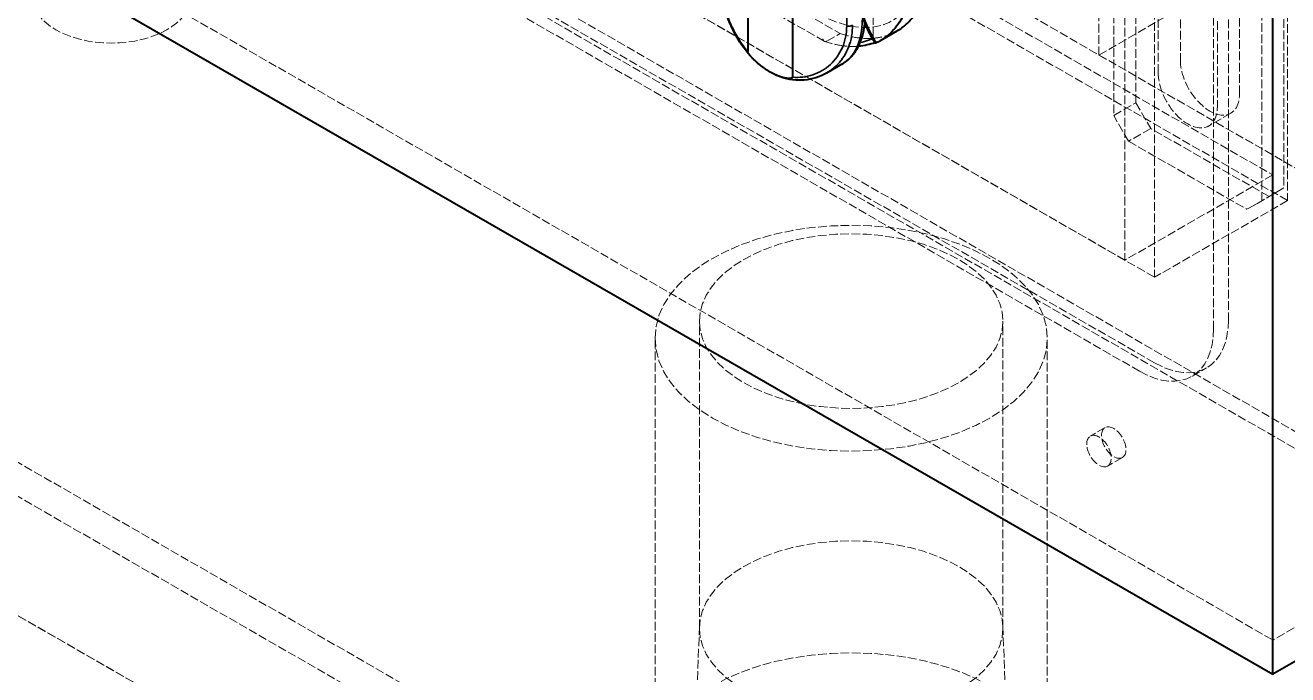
# Model space of a CAD drawing. Header units: millimetres. Extents: x 0 to 2378, y 0 to 1682.
# Drawn here: x 2143.32 to 2191.6, y 1396.14 to 1420.99 of the extents above; entities that cross this region are included whole.
import ezdxf

# ---------------------------------------------------------------- set-up
doc = ezdxf.new("R2010")
doc.units = ezdxf.units.MM
doc.header["$LTSCALE"] = 2
doc.linetypes.add('DASHED', pattern=[0.2067, 0.1654, -0.0413])
for name, color, linetype, lineweight, true_color in [('가려진 것(ISO)', 2, 'DASHED', 18, 0xffff00), ('가시적인 것(ISO)', 3, 'Continuous', 40, 0x00ff00), ('가시적인 좁은 것(ISO)', 3, 'Continuous', 35, 0x00ff00)]:
    doc.layers.add(name, color=color, linetype=linetype, lineweight=lineweight, true_color=true_color)

msp = doc.modelspace()

# ---------------------------------------------------------------- linework, layer by layer
at = {"layer": '가려진 것(ISO)'}
for p, q in [((2191.5899, 1464.9666), (2191.5899, 1414.2787)), ((2186.4987, 1462.0348), (2186.4987, 1411.3469)), ((2185.3673, 1461.3808), (2185.3673, 1412.0009)), ((2189.3271, 1460.406), (2189.3271, 1409.7181)), ((2188.7614, 1460.0803), (2188.7614, 1409.3924)), ((2191.5899, 1414.2787), (2119.1821, 1455.9755)), ((2185.3673, 1412.0009), (2114.091, 1453.0463)), ((2186.4987, 1411.3469), (2114.091, 1453.0437)), ((2111.8282, 1451.5456), (2194.7011, 1403.8223)), ((2198.9438, 1400.7251), (2111.2625, 1451.2174)), ((2186.4987, 1408.0767), (2114.091, 1449.7736)), ((2185.933, 1407.751), (2113.5253, 1449.4478)), ((2104.4743, 1447.3108), (2191.0242, 1397.4701)), ((2152.2747, 1438.3355), (2271.9172, 1369.438)), ((2163.2594, 1431.2472), (2191.0242, 1415.2585)), ((2185.7916, 1418.0193), (2185.7916, 1426.1948)), ((2184.9431, 1425.7061), (2184.9431, 1417.5307)), ((2184.3774, 1419.8463), (2184.3774, 1424.7516)), ((2175.7453, 1420.5722), (2175.7453, 1424.1815)), ((2184.3774, 1419.8463), (2189.7514, 1422.941)), ((2187.4886, 1422.9284), (2187.4886, 1419.6582)), ((2191.4484, 1422.9372), (2191.4484, 1414.7617)), ((2186.6401, 1419.1695), (2186.6401, 1422.4397)), ((2190.5999, 1414.2731), (2190.5999, 1422.4486)), ((2172.7808, 1421.6467), (2174.4779, 1420.6695)), ((2189.7514, 1418.3551), (2189.7514, 1421.6253)), ((2173.8736, 1420.3739), (2172.1848, 1421.3464)), ((2188.9028, 1421.1367), (2188.9028, 1417.8665)), ((2173.9775, 1420.3813), (2174.4779, 1420.6695)), ((2184.3774, 1419.8463), (2240.9459, 1387.2706)), ((2224.9653, 1357.0908), (2116.6365, 1419.4732)), ((2224.9653, 1355.7853), (2115.5052, 1418.8191)), ((2184.9431, 1417.5307), (2185.7916, 1418.0193)), ((2185.7916, 1418.0193), (2186.3573, 1417.0395)), ((2185.5087, 1416.5509), (2184.9431, 1417.5307)), ((2189.4185, 1417.6201), (2188.5699, 1417.1315)), ((2186.3573, 1417.0395), (2185.5087, 1416.5509)), ((2190.8827, 1414.4334), (2186.3573, 1417.0395)), ((2219.8741, 1354.159), (2111.5454, 1416.5414)), ((2221.0055, 1353.505), (2111.5454, 1416.5389)), ((2185.5087, 1416.5509), (2190.0342, 1413.9448)), ((2191.0242, 1415.2585), (2185.3673, 1412.0009)), ((2190.0342, 1413.9448), (2190.8827, 1414.4334)), ((2191.4484, 1414.7617), (2190.5999, 1414.2731)), ((2190.8827, 1414.4334), (2191.4484, 1414.7617)), ((2191.5899, 1414.2787), (2186.4987, 1411.3469)), ((2190.5999, 1414.2731), (2190.0342, 1413.9448)), ((2169.1021, 1397.9263), (2169.1021, 1409.6689)), ((2180.7021, 1397.9263), (2180.7021, 1409.6689)), ((2167.4021, 1392.664), (2167.4021, 1409.0149)), ((2182.4021, 1392.664), (2182.4021, 1409.0149)), ((2187.9291, 1407.5548), (2188.4948, 1407.8806)), ((2184.6137, 1405.595), (2184.048, 1405.2693)), ((2185.2724, 1404.4511), (2184.7067, 1404.1254)), ((2197.8124, 1401.3791), (2191.0242, 1397.4701)), ((2169.1035, 1397.9999), (2168.9024, 1392.74)), ((2180.7007, 1397.9999), (2180.9018, 1392.74))]:
    msp.add_line(p, q, dxfattribs=at)
for centre, major_axis, ratio, start_param, end_param in [((2173.6293, 1426.1317), (2.8601, -4.9667), 0.5780931, 3.8948172, 7.1046245), ((2175.8346, 1420.5318), (-0.0197, 0.2179), 0.3998198, 1.3482284, 1.7535099), ((2188.62, 1419.0067), (0.7985, -1.3865), 0.5780931, 3.9289245, 7.0705172), ((2187.7715, 1418.518), (0.7985, -1.3865), 0.5780931, 3.9289245, 7.0705172), ((2186.4987, 1411.3469), (1.9961, -3.4663), 0.5780931, 5.4997209, 7.0705172), ((2185.933, 1411.0211), (1.9961, -3.4663), 0.5780931, 5.4997209, 7.0705172)]:
    msp.add_ellipse(centre, major_axis=major_axis, ratio=ratio, start_param=start_param, end_param=end_param, dxfattribs=at)
for centre, major_axis, ratio in [((2146.6179, 1422.0325), (-3, 0), 0.5758617), ((2174.9021, 1409.0149), (-7.5, 0), 0.5758617), ((2174.9021, 1409.6689), (-5.8, 0), 0.5758617), ((2184.9431, 1405.0231), (0.3294, -0.5719), 0.5780931), ((2184.3774, 1404.6973), (0.3294, -0.5719), 0.5780931), ((2174.9021, 1397.9263), (-5.8, 0), 0.5758617), ((2174.9021, 1392.664), (-7.5, 0), 0.5758617)]:
    msp.add_ellipse(centre, major_axis=major_axis, ratio=ratio, dxfattribs=at)
for points, knots in [([(2174.4779, 1420.6695), (2174.6992, 1420.5937), (2175.1013, 1420.4951), (2175.6379, 1420.4663), (2176.0895, 1420.5271), (2176.4174, 1420.6383), (2176.5966, 1420.7304), (2176.6525, 1420.7626)], [0, 0, 0, 0, 0.11611865, 0.21398842, 0.30203802, 0.38799895, 0.42857124, 0.42857124, 0.42857124, 0.42857124]), ([(2173.8218, 1420.4716), (2173.8218, 1420.4712), (2173.8219, 1420.4708), (2173.824, 1420.4477), (2173.8297, 1420.4275), (2173.8475, 1420.3946), (2173.8593, 1420.3821), (2173.8876, 1420.3657), (2173.9039, 1420.3621), (2173.9307, 1420.3637), (2173.9403, 1420.3656), (2173.9592, 1420.3719), (2173.9684, 1420.376), (2173.9775, 1420.3813)], [-0.000365871, -0.000365871, -0.000365871, -0.000365871, 0, 0, 0.019901046, 0.019901046, 0.039258889, 0.039258889, 0.058579585, 0.058579585, 0.068886192, 0.068886192, 0.078580299, 0.078580299, 0.078580299, 0.078580299]), ([(2175.1858, 1420.1826), (2175.0265, 1420.17), (2174.8627, 1420.1717), (2174.6621, 1420.191), (2174.6275, 1420.195), (2174.5928, 1420.1995)], [0.27895084, 0.27895084, 0.27895084, 0.27895084, 0.46283824, 0.46283824, 0.50090212, 0.50090212, 0.50090212, 0.50090212]), ([(2175.7525, 1420.4845), (2175.7573, 1420.4556), (2175.7673, 1420.4287), (2175.7945, 1420.3762), (2175.8081, 1420.3597), (2175.8289, 1420.3406), (2175.8392, 1420.3355), (2175.8557, 1420.3347), (2175.8614, 1420.3355), (2175.8736, 1420.3394), (2175.8799, 1420.3423), (2175.887, 1420.3464)], [0.000001, 0.000001, 0.000001, 0.000001, 0.02448974, 0.02448974, 0.0544278, 0.0544278, 0.08463518, 0.08463518, 0.09880659, 0.09880659, 0.11135374, 0.11135374, 0.11135374, 0.11135374]), ([(2175.887, 1420.3464), (2175.8735, 1420.3385), (2175.8617, 1420.331), (2175.8476, 1420.3214), (2175.8437, 1420.3185), (2175.8356, 1420.3122), (2175.8325, 1420.3093), (2175.8304, 1420.3063), (2175.8302, 1420.3055), (2175.8305, 1420.305)], [0.000001834, 0.000001834, 0.000001834, 0.000001834, 0.015415401, 0.015415401, 0.02328266, 0.02328266, 0.035523841, 0.035523841, 0.042254862, 0.042254862, 0.042254862, 0.042254862])]:
    msp.add_open_spline(points, degree=3, knots=knots, dxfattribs=at)
for points in [[(2174.5928, 1420.1995), (2174.3626, 1420.2296), (2174.1261, 1420.2861), (2173.8877, 1420.3675)], [(2175.8725, 1420.3392), (2175.8553, 1420.3324), (2175.838, 1420.3257), (2175.8206, 1420.3193)], [(2173.9566, 1419.1544), (2173.9566, 1419.1544), (2173.9566, 1419.1544), (2173.9566, 1419.1544)], [(2173.9566, 1419.1544), (2173.9566, 1419.1544), (2173.9566, 1419.1544), (2173.9566, 1419.1544)]]:
    msp.add_open_spline(points, degree=3, dxfattribs=at)
at = {"layer": '가시적인 것(ISO)'}
for p, q in [((2191.0242, 1396.1645), (2191.0242, 1464.8385)), ((2103.3429, 1446.6568), (2191.0242, 1396.1645)), ((2170.9453, 1427.3559), (2170.9453, 1419.9824)), ((2172.6554, 1426.3711), (2172.6554, 1418.9977)), ((2176.6525, 1420.7626), (2176.0107, 1420.393)), ((2174.5511, 1419.4967), (2173.9566, 1419.1544)), ((2198.9438, 1400.7251), (2191.0242, 1396.1645))]:
    msp.add_line(p, q, dxfattribs=at)
for points, knots in [([(2171.2422, 1419.6119), (2170.9927, 1419.8476), (2170.7672, 1420.1364), (2170.3833, 1420.7741), (2170.2205, 1421.1309), (2169.9561, 1421.8775), (2169.8534, 1422.2778), (2169.7151, 1423.0407), (2169.676, 1423.4136), (2169.6646, 1423.8068), (2169.6637, 1423.8626), (2169.6637, 1423.9175)], [0, 0, 0, 0, 0.2898076, 0.2898076, 0.5816527, 0.5816527, 0.8845661, 0.8845661, 1.1797636, 1.1797636, 1.2294737, 1.2294737, 1.2294737, 1.2294737]), ([(2174.9599, 1423.5286), (2174.9611, 1423.2712), (2174.9737, 1423.0202), (2175.0221, 1422.5338), (2175.0578, 1422.2982), (2175.152, 1421.8451), (2175.2106, 1421.6275), (2175.35, 1421.2125), (2175.431, 1421.0151), (2175.6146, 1420.6427), (2175.7174, 1420.4677), (2175.8305, 1420.305)], [0.00509329, 0.00509329, 0.00509329, 0.00509329, 0.10830819, 0.10830819, 0.2115231, 0.2115231, 0.314738, 0.314738, 0.4179529, 0.4179529, 0.52116781, 0.52116781, 0.52116781, 0.52116781]), ([(2177.2691, 1423.1345), (2177.268, 1422.9648), (2177.2593, 1422.7994), (2177.2267, 1422.4794), (2177.2029, 1422.3248), (2177.1088, 1421.8792), (2177.0165, 1421.6076), (2176.7753, 1421.1238), (2176.6272, 1420.9132), (2176.2806, 1420.5606), (2176.083, 1420.4198), (2175.8645, 1420.3166)], [-1.2507899, -1.2507899, -1.2507899, -1.2507899, -1.0946869, -1.0946869, -0.9384539, -0.9384539, -0.625614, -0.625614, -0.3128247, -0.3128247, -0.0000009, -0.0000009, -0.0000009, -0.0000009]), ([(2176.6525, 1420.7626), (2176.7181, 1420.8004), (2176.8991, 1420.9186), (2177.1665, 1421.1611), (2177.4308, 1421.5156), (2177.6403, 1421.9323), (2177.7931, 1422.406), (2177.887, 1422.9305), (2177.9096, 1423.3092), (2177.9109, 1423.5041)], [0.42857124, 0.42857124, 0.42857124, 0.42857124, 0.47615982, 0.56428185, 0.65167954, 0.73872097, 0.8258694, 0.91296247, 1, 1, 1, 1]), ([(2174.5511, 1419.4967), (2174.6694, 1419.5648), (2174.7782, 1419.6491), (2174.9712, 1419.8441), (2175.0554, 1419.9547), (2175.1979, 1420.1951), (2175.2564, 1420.3251), (2175.3486, 1420.5994), (2175.3825, 1420.7439), (2175.4123, 1420.9436), (2175.4185, 1420.9939), (2175.4234, 1421.0448)], [5.49585344, 5.49585344, 5.49585344, 5.49585344, 5.65331981, 5.65331981, 5.81078618, 5.81078618, 5.96825256, 5.96825256, 6.12571893, 6.12571893, 6.17787012, 6.17787012, 6.17787012, 6.17787012]), ([(2175.8305, 1420.305), (2175.8311, 1420.3042), (2175.8333, 1420.3043), (2175.8431, 1420.307), (2175.8525, 1420.3109), (2175.8645, 1420.3166)], [0.042254862, 0.042254862, 0.042254862, 0.042254862, 0.053895909, 0.053895909, 0.071218311, 0.071218311, 0.071218311, 0.071218311]), ([(2173.9566, 1419.1544), (2173.701, 1419.0072), (2173.4097, 1418.915), (2172.8216, 1418.8647), (2172.5181, 1418.9021), (2172.1573, 1419.0249), (2172.0872, 1419.0525), (2172.018, 1419.0836)], [0.0000073, 0.0000073, 0.0000073, 0.0000073, 0.29538401, 0.29538401, 0.58144724, 0.58144724, 0.65096267, 0.65096267, 0.65096267, 0.65096267])]:
    msp.add_open_spline(points, degree=3, knots=knots, dxfattribs=at)
for points in [[(2174.5928, 1420.1995), (2174.5928, 1420.1995), (2174.5928, 1420.1995), (2174.5928, 1420.1995)], [(2175.8206, 1420.3193), (2175.6215, 1420.2458), (2175.408, 1420.2003), (2175.1858, 1420.1826)], [(2172.6554, 1418.9977), (2172.6554, 1418.9924), (2172.6523, 1418.9842), (2172.6441, 1418.9753), (2172.6341, 1418.9688), (2172.6223, 1418.9634), (2172.6088, 1418.959), (2172.5934, 1418.9554), (2172.576, 1418.9527), (2172.5562, 1418.9507), (2172.5344, 1418.9498), (2172.5103, 1418.9499), (2172.4835, 1418.9511), (2172.4542, 1418.9536), (2172.4226, 1418.9576), (2172.3886, 1418.963), (2172.3524, 1418.9701), (2172.3143, 1418.9789), (2172.2742, 1418.9894), (2172.2324, 1419.0016), (2172.1889, 1419.0157), (2172.144, 1419.0317), (2172.0979, 1419.0494), (2172.0506, 1419.069), (2172.0024, 1419.0904), (2171.9536, 1419.1135), (2171.9043, 1419.1383), (2171.8546, 1419.1647), (2171.805, 1419.1924), (2171.7553, 1419.2216), (2171.7055, 1419.2522), (2171.6559, 1419.2842), (2171.6067, 1419.3174), (2171.5581, 1419.3515), (2171.5103, 1419.3865), (2171.4635, 1419.4221), (2171.418, 1419.4582), (2171.3739, 1419.4945), (2171.3314, 1419.5308), (2171.2906, 1419.567), (2171.2518, 1419.6026), (2171.215, 1419.6377), (2171.1805, 1419.6718), (2171.1483, 1419.7048), (2171.1185, 1419.7365), (2171.0913, 1419.7665), (2171.0669, 1419.7945), (2171.0449, 1419.8209), (2171.025, 1419.8457), (2171.0074, 1419.8688), (2170.9919, 1419.8902), (2170.9784, 1419.9101), (2170.9667, 1419.929), (2170.9567, 1419.9471), (2170.9484, 1419.9655), (2170.9453, 1419.9773), (2170.9453, 1419.9824)]]:
    msp.add_open_spline(points, degree=3, dxfattribs=at)
at = {"layer": '가시적인 좁은 것(ISO)'}
msp.add_line((2174.7306, 1420.9624), (2174.7312, 1449.8542), dxfattribs=at)
for centre, major_axis, start_param, end_param in [((2181.5108, 1427.2305), (-4.5691, -7.9343), 5.5009467, 6.0071089), ((2172.7047, 1422.7031), (1.8464, -3.2064), 0, 0.7873319)]:
    msp.add_ellipse(centre, major_axis=major_axis, ratio=0.5780931, start_param=start_param, end_param=end_param, dxfattribs=at)
for points, knots in [([(2169.6817, 1423.8697), (2169.6817, 1423.7048), (2169.6894, 1423.5318), (2169.7053, 1423.3492), (2169.7211, 1423.1667), (2169.7451, 1422.9747), (2169.7781, 1422.7771), (2169.811, 1422.5795), (2169.8529, 1422.3763), (2169.904, 1422.1728), (2169.955, 1421.9692), (2170.0154, 1421.7653), (2170.0846, 1421.5663), (2170.1538, 1421.3673), (2170.232, 1421.1732), (2170.3189, 1420.9869), (2170.4059, 1420.8006), (2170.5017, 1420.6221), (2170.6059, 1420.4542), (2170.7102, 1420.2863), (2170.8227, 1420.129), (2170.9453, 1419.9824)], [0, 0, 0, 0, 0.14285714, 0.14285714, 0.14285714, 0.28571429, 0.28571429, 0.28571429, 0.42857143, 0.42857143, 0.42857143, 0.57142857, 0.57142857, 0.57142857, 0.71428571, 0.71428571, 0.71428571, 0.85714286, 0.85714286, 0.85714286, 0.99999823, 0.99999823, 0.99999823, 0.99999823]), ([(2173.9566, 1419.1544), (2173.9988, 1419.1787), (2174.0399, 1419.2045), (2174.0799, 1419.2318), (2174.1068, 1419.2501), (2174.1332, 1419.2692), (2174.1591, 1419.2888), (2174.2656, 1419.3698), (2174.3632, 1419.4615), (2174.4504, 1419.5622), (2174.4732, 1419.5886), (2174.4954, 1419.6155), (2174.5168, 1419.6431), (2174.5969, 1419.7463), (2174.6669, 1419.8576), (2174.7259, 1419.9755), (2174.7428, 1420.0093), (2174.7588, 1420.0436), (2174.7739, 1420.0784), (2174.8256, 1420.1978), (2174.8666, 1420.3232), (2174.8965, 1420.4541), (2174.9058, 1420.4948), (2174.914, 1420.536), (2174.9211, 1420.5777), (2174.9435, 1420.7093), (2174.9549, 1420.8458), (2174.9549, 1420.9856)], [0.74760206, 0.74760206, 0.74760206, 0.74760206, 0.76470588, 0.76470588, 0.76470588, 0.7762063, 0.7762063, 0.7762063, 0.82352941, 0.82352941, 0.82352941, 0.8359272, 0.8359272, 0.8359272, 0.88235294, 0.88235294, 0.88235294, 0.89564483, 0.89564483, 0.89564483, 0.94117647, 0.94117647, 0.94117647, 0.95532075, 0.95532075, 0.95532075, 0.99999892, 0.99999892, 0.99999892, 0.99999892]), ([(2174.7306, 1420.9624), (2174.7551, 1420.956), (2174.7819, 1420.9524), (2174.8089, 1420.952), (2174.8358, 1420.9516), (2174.8628, 1420.9544), (2174.8879, 1420.9601), (2174.9129, 1420.9659), (2174.9358, 1420.9746), (2174.9549, 1420.9856)], [0, 0, 0, 0, 0.3333333, 0.3333333, 0.3333333, 0.6666667, 0.6666667, 0.6666667, 1, 1, 1, 1]), ([(2175.2528, 1420.3288), (2175.3585, 1420.3477), (2175.464, 1420.3745), (2175.5688, 1420.4107), (2175.6199, 1420.4284), (2175.6709, 1420.4483), (2175.7216, 1420.4706)], [0.75315263, 0.75315263, 0.75315263, 0.75315263, 0.90867102, 0.90867102, 0.90867102, 0.98457792, 0.98457792, 0.98457792, 0.98457792])]:
    msp.add_open_spline(points, degree=3, knots=knots, dxfattribs=at)
for points in [[(2172.6554, 1418.9977), (2172.7915, 1418.9862), (2173.0592, 1418.989), (2173.4447, 1419.0768), (2173.8009, 1419.2393), (2174.1156, 1419.4732), (2174.378, 1419.7711), (2174.5772, 1420.1238), (2174.7028, 1420.5233), (2174.7316, 1420.8117), (2174.7306, 1420.9624)], [(2174.6289, 1420.3006), (2174.6289, 1420.3006), (2174.6289, 1420.3006), (2174.6289, 1420.3006)]]:
    msp.add_open_spline(points, degree=3, dxfattribs=at)

doc.saveas('drawing.dxf')
